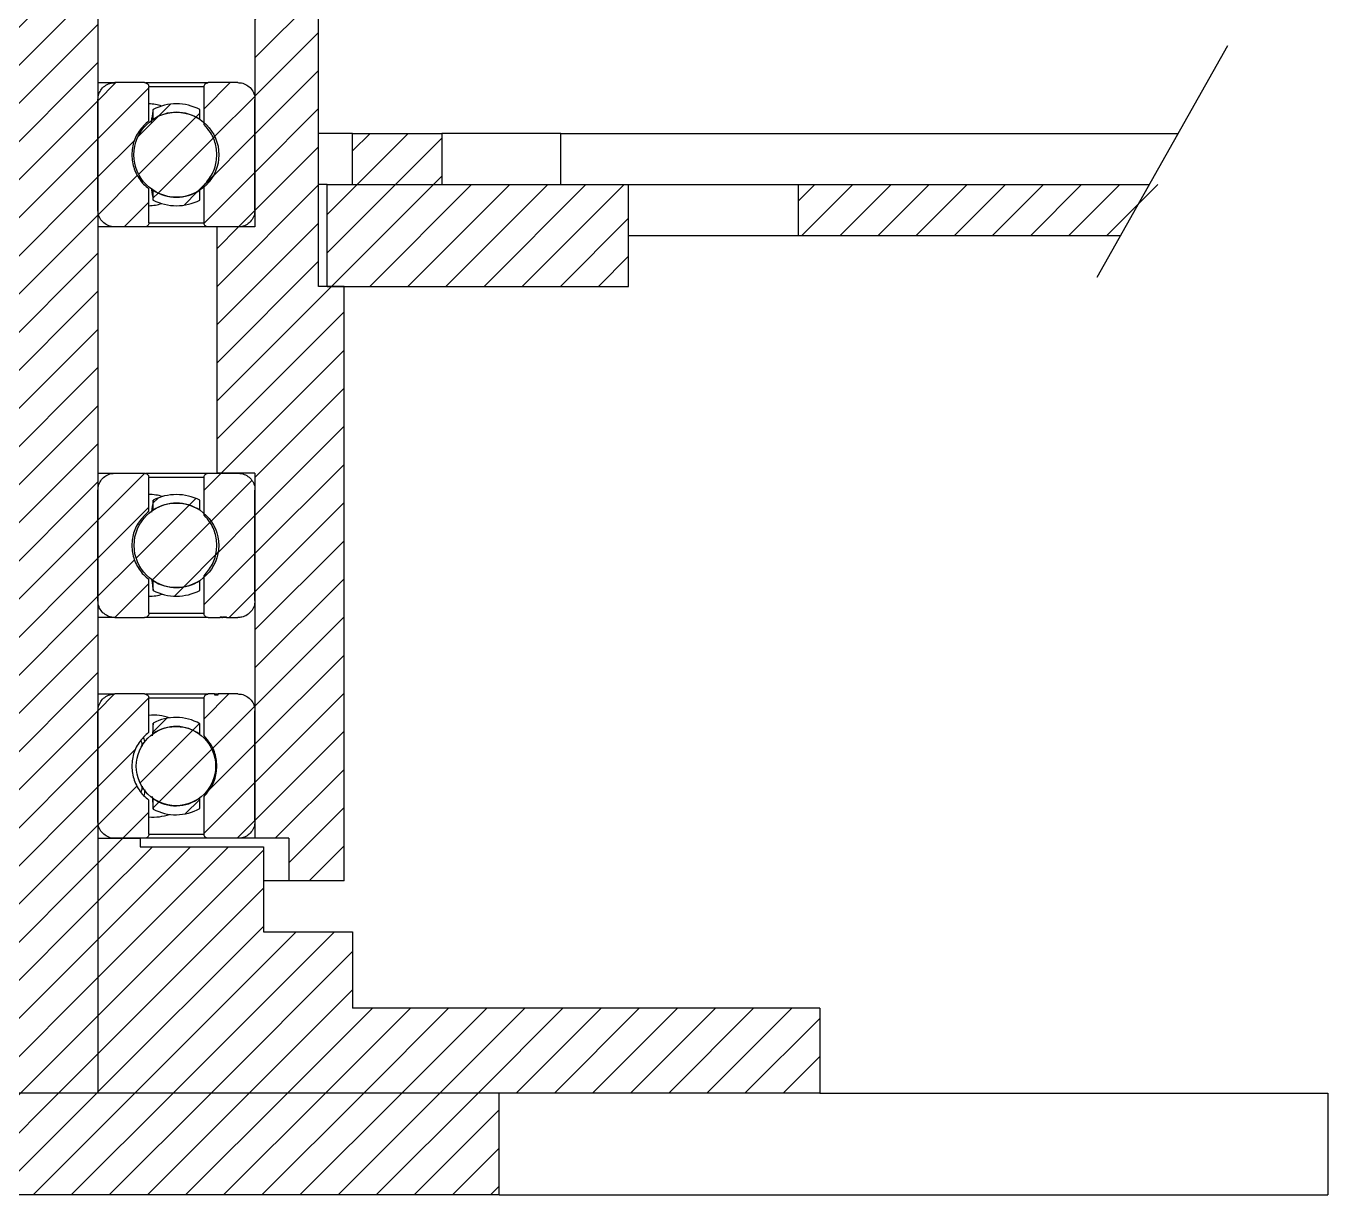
# Model space of a CAD drawing. Header units: millimetres. Extents: x -816 to 2660, y 734 to 4049.
# Drawn here: x 1000.9 to 1154.2, y 3142.1 to 3279.8 of the extents above; entities that cross this region are included whole.
import ezdxf

# ---------------------------------------------------------------- set-up
doc = ezdxf.new("R2010")
doc.units = ezdxf.units.MM
pattern_1 = [(45, (17.594, -378.8605), (-2.245064, 2.245064), [])]

msp = doc.modelspace()

# ---------------------------------------------------------------- hatches: boundary and pattern name
at = {"linetype": 'Continuous', "lineweight": 18}
h = msp.add_hatch(dxfattribs=at)
h.set_pattern_fill('ANSI31', color=2, style=0)
h.set_pattern_definition(pattern_1)
h.paths.add_polyline_path([(974.31, 3154.14), (1009.31, 3154.14), (1009.31, 3330.14), (999.81, 3330.14), (999.81, 3290.14), (983.81, 3290.14), (983.81, 3330.14), (974.31, 3330.14)], flags=0)
h = msp.add_hatch(dxfattribs=at)
h.set_pattern_fill('ANSI31', style=0)
h.set_pattern_definition(pattern_1)
h.paths.add_polyline_path([(1023.31, 3227.14), (1027.81, 3227.14), (1027.81, 3184.14), (1031.81, 3184.14), (1031.81, 3179.14), (1038.31, 3179.14), (1038.31, 3249.14), (1035.31, 3249.14), (1035.31, 3299.14), (1027.81, 3299.14), (1027.81, 3256.14), (1023.31, 3256.14)], flags=0)
h = msp.add_hatch(dxfattribs=at)
h.set_pattern_fill('ANSI31', style=0)
h.set_pattern_definition(pattern_1)
edge = h.paths.add_edge_path(flags=0)
edge.add_line((1009.31, 3271.14), (1009.31, 3258.14))
edge.add_spline(control_points=[(1009.31, 3258.14), (1009.31, 3258.07), (1009.32, 3257.99), (1009.33, 3257.92), (1009.35, 3257.7), (1009.41, 3257.48), (1009.51, 3257.28), (1009.6, 3257.08), (1009.74, 3256.89), (1009.89, 3256.73), (1010.05, 3256.57), (1010.24, 3256.44), (1010.44, 3256.34), (1010.64, 3256.24), (1010.86, 3256.17), (1011.08, 3256.15), (1011.16, 3256.14), (1011.24, 3256.14), (1011.31, 3256.14)], knot_values=[0, 0, 0, 0, 0.000211, 0.000211, 0.000211, 0.000891, 0.000891, 0.000891, 0.001571, 0.001571, 0.001571, 0.002252, 0.002252, 0.002252, 0.002932, 0.002932, 0.002932, 0.003165, 0.003165, 0.003165, 0.003165], weights=[1, 1, 1, 1, 1, 1, 1, 1, 1, 1, 1, 1, 1, 1, 1, 1, 1, 1, 1], degree=3, periodic=0)
edge.add_line((1011.31, 3256.14), (1014.81, 3256.14))
edge.add_spline(control_points=[(1014.81, 3256.14), (1014.86, 3256.14), (1014.91, 3256.14), (1014.95, 3256.15), (1015, 3256.17), (1015.05, 3256.19), (1015.1, 3256.23), (1015.15, 3256.26), (1015.19, 3256.3), (1015.22, 3256.34), (1015.25, 3256.39), (1015.28, 3256.44), (1015.29, 3256.49), (1015.31, 3256.54), (1015.31, 3256.59), (1015.31, 3256.64)], knot_values=[0.000813, 0.000813, 0.000813, 0.000813, 0.00095, 0.00095, 0.00095, 0.001119, 0.001119, 0.001119, 0.001289, 0.001289, 0.001289, 0.001458, 0.001458, 0.001458, 0.001602, 0.001602, 0.001602, 0.001602], weights=[1, 1, 1, 1, 1, 1, 1, 1, 1, 1, 1, 1, 1, 1, 1, 1], degree=3, periodic=0)
edge.add_line((1015.31, 3256.64), (1015.31, 3260.64))
edge.add_spline(control_points=[(1015.31, 3260.64), (1015.09, 3260.8), (1014.88, 3260.99), (1014.69, 3261.19), (1014.3, 3261.6), (1013.98, 3262.08), (1013.75, 3262.59), (1013.52, 3263.1), (1013.38, 3263.65), (1013.33, 3264.21), (1013.29, 3264.77), (1013.33, 3265.34), (1013.47, 3265.89), (1013.61, 3266.43), (1013.85, 3266.95), (1014.16, 3267.42), (1014.47, 3267.88), (1014.87, 3268.3), (1015.31, 3268.64)], knot_values=[0, 0, 0, 0, 0.000838, 0.000838, 0.000838, 0.002535, 0.002535, 0.002535, 0.004232, 0.004232, 0.004232, 0.00593, 0.00593, 0.00593, 0.007627, 0.007627, 0.007627, 0.009323, 0.009323, 0.009323, 0.009323], weights=[1, 1, 1, 1, 1, 1, 1, 1, 1, 1, 1, 1, 1, 1, 1, 1, 1, 1, 1], degree=3, periodic=0)
edge.add_line((1015.31, 3268.64), (1015.31, 3272.64))
edge.add_spline(control_points=[(1015.31, 3272.64), (1015.31, 3272.66), (1015.31, 3272.69), (1015.31, 3272.71), (1015.3, 3272.77), (1015.28, 3272.82), (1015.25, 3272.87), (1015.23, 3272.92), (1015.19, 3272.97), (1015.15, 3273), (1015.11, 3273.04), (1015.06, 3273.07), (1015.01, 3273.1), (1014.96, 3273.12), (1014.9, 3273.13), (1014.85, 3273.13), (1014.84, 3273.13), (1014.83, 3273.14), (1014.81, 3273.14)], knot_values=[0.000025, 0.000025, 0.000025, 0.000025, 0.000103, 0.000103, 0.000103, 0.000272, 0.000272, 0.000272, 0.000442, 0.000442, 0.000442, 0.000611, 0.000611, 0.000611, 0.00078, 0.00078, 0.00078, 0.000813, 0.000813, 0.000813, 0.000813], weights=[1, 1, 1, 1, 1, 1, 1, 1, 1, 1, 1, 1, 1, 1, 1, 1, 1, 1, 1], degree=3, periodic=0)
edge.add_line((1014.81, 3273.14), (1011.31, 3273.14))
edge.add_spline(control_points=[(1011.31, 3273.14), (1011.17, 3273.14), (1011.02, 3273.12), (1010.88, 3273.09), (1010.66, 3273.04), (1010.44, 3272.95), (1010.25, 3272.83), (1010.06, 3272.71), (1009.89, 3272.56), (1009.75, 3272.38), (1009.61, 3272.21), (1009.5, 3272.01), (1009.43, 3271.8), (1009.35, 3271.59), (1009.31, 3271.36), (1009.31, 3271.14)], knot_values=[0.003165, 0.003165, 0.003165, 0.003165, 0.003612, 0.003612, 0.003612, 0.004292, 0.004292, 0.004292, 0.004973, 0.004973, 0.004973, 0.005653, 0.005653, 0.005653, 0.006333, 0.006333, 0.006333, 0.006333], weights=[1, 1, 1, 1, 1, 1, 1, 1, 1, 1, 1, 1, 1, 1, 1, 1], degree=3, periodic=0)
h = msp.add_hatch(dxfattribs=at)
h.set_pattern_fill('ANSI31', style=0)
h.set_pattern_definition(pattern_1)
edge = h.paths.add_edge_path(flags=0)
edge.add_spline(control_points=[(1025.81, 3256.14), (1025.96, 3256.14), (1026.11, 3256.15), (1026.25, 3256.18), (1026.47, 3256.23), (1026.69, 3256.32), (1026.87, 3256.44), (1027.06, 3256.56), (1027.24, 3256.71), (1027.38, 3256.89), (1027.52, 3257.06), (1027.63, 3257.26), (1027.7, 3257.47), (1027.78, 3257.68), (1027.81, 3257.91), (1027.81, 3258.14)], knot_values=[0.003165, 0.003165, 0.003165, 0.003165, 0.003612, 0.003612, 0.003612, 0.004292, 0.004292, 0.004292, 0.004973, 0.004973, 0.004973, 0.005653, 0.005653, 0.005653, 0.006333, 0.006333, 0.006333, 0.006333], weights=[1, 1, 1, 1, 1, 1, 1, 1, 1, 1, 1, 1, 1, 1, 1, 1], degree=3, periodic=0)
edge.add_line((1027.81, 3258.14), (1027.81, 3271.14))
edge.add_spline(control_points=[(1027.81, 3271.14), (1027.81, 3271.21), (1027.81, 3271.28), (1027.8, 3271.35), (1027.78, 3271.57), (1027.72, 3271.79), (1027.62, 3271.99), (1027.53, 3272.19), (1027.39, 3272.38), (1027.24, 3272.54), (1027.08, 3272.7), (1026.89, 3272.84), (1026.69, 3272.93), (1026.49, 3273.03), (1026.27, 3273.1), (1026.05, 3273.12), (1025.97, 3273.13), (1025.89, 3273.14), (1025.81, 3273.14)], knot_values=[0, 0, 0, 0, 0.000211, 0.000211, 0.000211, 0.000891, 0.000891, 0.000891, 0.001571, 0.001571, 0.001571, 0.002252, 0.002252, 0.002252, 0.002932, 0.002932, 0.002932, 0.003165, 0.003165, 0.003165, 0.003165], weights=[1, 1, 1, 1, 1, 1, 1, 1, 1, 1, 1, 1, 1, 1, 1, 1, 1, 1, 1], degree=3, periodic=0)
edge.add_line((1025.81, 3273.14), (1022.31, 3273.14))
edge.add_spline(control_points=[(1022.31, 3273.14), (1022.27, 3273.14), (1022.22, 3273.13), (1022.18, 3273.12), (1022.13, 3273.1), (1022.07, 3273.08), (1022.03, 3273.05), (1021.98, 3273.01), (1021.94, 3272.97), (1021.91, 3272.93), (1021.88, 3272.88), (1021.85, 3272.83), (1021.83, 3272.78), (1021.82, 3272.73), (1021.81, 3272.68), (1021.81, 3272.64)], knot_values=[0.000813, 0.000813, 0.000813, 0.000813, 0.00095, 0.00095, 0.00095, 0.001119, 0.001119, 0.001119, 0.001289, 0.001289, 0.001289, 0.001458, 0.001458, 0.001458, 0.001602, 0.001602, 0.001602, 0.001602], weights=[1, 1, 1, 1, 1, 1, 1, 1, 1, 1, 1, 1, 1, 1, 1, 1], degree=3, periodic=0)
edge.add_line((1021.81, 3272.64), (1021.81, 3268.21))
edge.add_spline(control_points=[(1021.81, 3268.21), (1022.1, 3267.93), (1022.36, 3267.61), (1022.57, 3267.27), (1022.86, 3266.79), (1023.08, 3266.26), (1023.2, 3265.71), (1023.32, 3265.16), (1023.35, 3264.59), (1023.28, 3264.03), (1023.21, 3263.48), (1023.05, 3262.93), (1022.8, 3262.42), (1022.55, 3261.92), (1022.21, 3261.46), (1021.81, 3261.06)], knot_values=[0, 0, 0, 0, 0.001204, 0.001204, 0.001204, 0.002895, 0.002895, 0.002895, 0.004586, 0.004586, 0.004586, 0.006276, 0.006276, 0.006276, 0.007967, 0.007967, 0.007967, 0.007967], weights=[1, 1, 1, 1, 1, 1, 1, 1, 1, 1, 1, 1, 1, 1, 1, 1], degree=3, periodic=0)
edge.add_line((1021.81, 3261.06), (1021.81, 3256.64))
edge.add_spline(control_points=[(1021.81, 3256.64), (1021.81, 3256.61), (1021.82, 3256.58), (1021.82, 3256.56), (1021.83, 3256.5), (1021.85, 3256.45), (1021.87, 3256.4), (1021.9, 3256.35), (1021.94, 3256.3), (1021.98, 3256.27), (1022.02, 3256.23), (1022.07, 3256.2), (1022.12, 3256.18), (1022.17, 3256.15), (1022.23, 3256.14), (1022.28, 3256.14), (1022.29, 3256.14), (1022.3, 3256.14), (1022.31, 3256.14)], knot_values=[0.000025, 0.000025, 0.000025, 0.000025, 0.000103, 0.000103, 0.000103, 0.000272, 0.000272, 0.000272, 0.000442, 0.000442, 0.000442, 0.000611, 0.000611, 0.000611, 0.00078, 0.00078, 0.00078, 0.000813, 0.000813, 0.000813, 0.000813], weights=[1, 1, 1, 1, 1, 1, 1, 1, 1, 1, 1, 1, 1, 1, 1, 1, 1, 1, 1], degree=3, periodic=0)
edge.add_line((1022.31, 3256.14), (1025.81, 3256.14))
h = msp.add_hatch(dxfattribs=at)
h.set_pattern_fill('ANSI31', style=0)
h.set_pattern_definition(pattern_1)
edge = h.paths.add_edge_path(flags=0)
edge.add_line((1015.81, 3269.96), (1015.81, 3268.81))
edge.add_arc((1018.56, 3264.64), 5, 56.586, 123.3903, ccw=False)
edge.add_line((1021.31, 3268.81), (1021.31, 3269.96))
edge.add_arc((1018.56, 3264.64), 6, 62.692, 117.2895)
h = msp.add_hatch(dxfattribs=at)
h.set_pattern_fill('ANSI31', style=0)
h.set_pattern_definition(pattern_1)
edge = h.paths.add_edge_path(flags=0)
edge.add_arc((1018.56, 3264.64), 5, 0, 360)
h = msp.add_hatch(dxfattribs=at)
h.set_pattern_fill('ANSI31', style=0)
h.set_pattern_definition(pattern_1)
h.paths.add_polyline_path([(1049.81, 3267.14), (1039.31, 3267.14), (1039.31, 3261.14), (1049.81, 3261.14)], flags=0)
h = msp.add_hatch(dxfattribs=at)
h.set_pattern_fill('ANSI31', style=0)
h.set_pattern_definition(pattern_1)
h.paths.add_polyline_path([(1036.31, 3249.14), (1071.81, 3249.14), (1071.81, 3261.14), (1036.31, 3261.14)], flags=0)
h = msp.add_hatch(dxfattribs=at)
h.set_pattern_fill('ANSI31', style=0)
h.set_pattern_definition(pattern_1)
edge = h.paths.add_edge_path(flags=0)
edge.add_line((1021.31, 3259.31), (1021.31, 3260.47))
edge.add_arc((1018.56, 3264.64), 5, 236.6097, 303.414, ccw=False)
edge.add_line((1015.81, 3260.46), (1015.81, 3259.31))
edge.add_arc((1018.56, 3264.64), 6, 242.7105, 297.308)
h = msp.add_hatch(dxfattribs=at)
h.set_pattern_fill('ANSI31', style=0)
h.set_pattern_definition(pattern_1)
edge = h.paths.add_edge_path(flags=0)
edge.add_line((1009.31, 3225.14), (1009.31, 3212.14))
edge.add_spline(control_points=[(1009.31, 3212.14), (1009.31, 3211.89), (1009.36, 3211.64), (1009.45, 3211.41), (1009.53, 3211.2), (1009.65, 3211), (1009.8, 3210.83), (1009.94, 3210.66), (1010.12, 3210.52), (1010.31, 3210.4), (1010.51, 3210.29), (1010.72, 3210.21), (1010.94, 3210.17), (1011.06, 3210.15), (1011.19, 3210.14), (1011.31, 3210.14)], knot_values=[0, 0, 0, 0, 0.000738, 0.000738, 0.000738, 0.001407, 0.001407, 0.001407, 0.002077, 0.002077, 0.002077, 0.002746, 0.002746, 0.002746, 0.003119, 0.003119, 0.003119, 0.003119], weights=[1, 1, 1, 1, 1, 1, 1, 1, 1, 1, 1, 1, 1, 1, 1, 1], degree=3, periodic=0)
edge.add_line((1011.31, 3210.14), (1014.81, 3210.14))
edge.add_spline(control_points=[(1014.81, 3210.14), (1014.86, 3210.14), (1014.91, 3210.14), (1014.95, 3210.15), (1015, 3210.17), (1015.05, 3210.19), (1015.1, 3210.23), (1015.15, 3210.26), (1015.19, 3210.3), (1015.22, 3210.34), (1015.25, 3210.39), (1015.28, 3210.44), (1015.29, 3210.49), (1015.31, 3210.54), (1015.31, 3210.59), (1015.31, 3210.64)], knot_values=[0.000813, 0.000813, 0.000813, 0.000813, 0.00095, 0.00095, 0.00095, 0.001119, 0.001119, 0.001119, 0.001289, 0.001289, 0.001289, 0.001458, 0.001458, 0.001458, 0.001602, 0.001602, 0.001602, 0.001602], weights=[1, 1, 1, 1, 1, 1, 1, 1, 1, 1, 1, 1, 1, 1, 1, 1], degree=3, periodic=0)
edge.add_line((1015.31, 3210.64), (1015.31, 3214.64))
edge.add_spline(control_points=[(1015.31, 3214.64), (1015.09, 3214.8), (1014.88, 3214.99), (1014.69, 3215.19), (1014.3, 3215.6), (1013.98, 3216.08), (1013.75, 3216.59), (1013.52, 3217.1), (1013.38, 3217.65), (1013.33, 3218.21), (1013.29, 3218.77), (1013.33, 3219.34), (1013.47, 3219.89), (1013.61, 3220.43), (1013.85, 3220.95), (1014.16, 3221.42), (1014.47, 3221.88), (1014.87, 3222.3), (1015.31, 3222.64)], knot_values=[0, 0, 0, 0, 0.000838, 0.000838, 0.000838, 0.002535, 0.002535, 0.002535, 0.004232, 0.004232, 0.004232, 0.00593, 0.00593, 0.00593, 0.007627, 0.007627, 0.007627, 0.009323, 0.009323, 0.009323, 0.009323], weights=[1, 1, 1, 1, 1, 1, 1, 1, 1, 1, 1, 1, 1, 1, 1, 1, 1, 1, 1], degree=3, periodic=0)
edge.add_line((1015.31, 3222.64), (1015.31, 3226.64))
edge.add_spline(control_points=[(1015.31, 3226.64), (1015.31, 3226.66), (1015.31, 3226.69), (1015.31, 3226.71), (1015.3, 3226.77), (1015.28, 3226.82), (1015.25, 3226.87), (1015.23, 3226.92), (1015.19, 3226.97), (1015.15, 3227), (1015.11, 3227.04), (1015.06, 3227.07), (1015.01, 3227.1), (1014.96, 3227.12), (1014.9, 3227.13), (1014.85, 3227.13), (1014.84, 3227.13), (1014.83, 3227.14), (1014.81, 3227.14)], knot_values=[0.000025, 0.000025, 0.000025, 0.000025, 0.000103, 0.000103, 0.000103, 0.000272, 0.000272, 0.000272, 0.000442, 0.000442, 0.000442, 0.000611, 0.000611, 0.000611, 0.00078, 0.00078, 0.00078, 0.000813, 0.000813, 0.000813, 0.000813], weights=[1, 1, 1, 1, 1, 1, 1, 1, 1, 1, 1, 1, 1, 1, 1, 1, 1, 1, 1], degree=3, periodic=0)
edge.add_line((1014.81, 3227.14), (1011.31, 3227.14))
edge.add_spline(control_points=[(1011.31, 3227.14), (1011.17, 3227.14), (1011.02, 3227.12), (1010.88, 3227.09), (1010.66, 3227.04), (1010.44, 3226.95), (1010.25, 3226.83), (1010.06, 3226.71), (1009.89, 3226.56), (1009.75, 3226.38), (1009.61, 3226.21), (1009.5, 3226.01), (1009.43, 3225.8), (1009.35, 3225.59), (1009.31, 3225.36), (1009.31, 3225.14)], knot_values=[0.002307, 0.002307, 0.002307, 0.002307, 0.002746, 0.002746, 0.002746, 0.003416, 0.003416, 0.003416, 0.004085, 0.004085, 0.004085, 0.004755, 0.004755, 0.004755, 0.005424, 0.005424, 0.005424, 0.005424], weights=[1, 1, 1, 1, 1, 1, 1, 1, 1, 1, 1, 1, 1, 1, 1, 1], degree=3, periodic=0)
h = msp.add_hatch(dxfattribs=at)
h.set_pattern_fill('ANSI31', style=0)
h.set_pattern_definition(pattern_1)
edge = h.paths.add_edge_path(flags=0)
edge.add_spline(control_points=[(1022.31, 3227.14), (1022.27, 3227.14), (1022.22, 3227.13), (1022.18, 3227.12), (1022.13, 3227.1), (1022.07, 3227.08), (1022.03, 3227.05), (1021.98, 3227.01), (1021.94, 3226.97), (1021.91, 3226.93), (1021.88, 3226.88), (1021.85, 3226.83), (1021.83, 3226.78), (1021.82, 3226.73), (1021.81, 3226.68), (1021.81, 3226.64)], knot_values=[0.000813, 0.000813, 0.000813, 0.000813, 0.00095, 0.00095, 0.00095, 0.001119, 0.001119, 0.001119, 0.001289, 0.001289, 0.001289, 0.001458, 0.001458, 0.001458, 0.001602, 0.001602, 0.001602, 0.001602], weights=[1, 1, 1, 1, 1, 1, 1, 1, 1, 1, 1, 1, 1, 1, 1, 1], degree=3, periodic=0)
edge.add_line((1021.81, 3226.64), (1021.81, 3222.21))
edge.add_spline(control_points=[(1021.81, 3222.21), (1022.1, 3221.93), (1022.36, 3221.61), (1022.57, 3221.27), (1022.86, 3220.79), (1023.08, 3220.26), (1023.2, 3219.71), (1023.32, 3219.16), (1023.35, 3218.59), (1023.28, 3218.03), (1023.21, 3217.48), (1023.05, 3216.93), (1022.8, 3216.42), (1022.55, 3215.92), (1022.21, 3215.46), (1021.81, 3215.06)], knot_values=[0, 0, 0, 0, 0.001204, 0.001204, 0.001204, 0.002895, 0.002895, 0.002895, 0.004586, 0.004586, 0.004586, 0.006276, 0.006276, 0.006276, 0.007967, 0.007967, 0.007967, 0.007967], weights=[1, 1, 1, 1, 1, 1, 1, 1, 1, 1, 1, 1, 1, 1, 1, 1], degree=3, periodic=0)
edge.add_line((1021.81, 3215.06), (1021.81, 3210.64))
edge.add_spline(control_points=[(1021.81, 3210.64), (1021.81, 3210.61), (1021.82, 3210.58), (1021.82, 3210.56), (1021.83, 3210.5), (1021.85, 3210.45), (1021.87, 3210.4), (1021.9, 3210.35), (1021.94, 3210.3), (1021.98, 3210.27), (1022.02, 3210.23), (1022.07, 3210.2), (1022.12, 3210.18), (1022.17, 3210.15), (1022.23, 3210.14), (1022.28, 3210.14), (1022.29, 3210.14), (1022.3, 3210.14), (1022.31, 3210.14)], knot_values=[0.000025, 0.000025, 0.000025, 0.000025, 0.000103, 0.000103, 0.000103, 0.000272, 0.000272, 0.000272, 0.000442, 0.000442, 0.000442, 0.000611, 0.000611, 0.000611, 0.00078, 0.00078, 0.00078, 0.000813, 0.000813, 0.000813, 0.000813], weights=[1, 1, 1, 1, 1, 1, 1, 1, 1, 1, 1, 1, 1, 1, 1, 1, 1, 1, 1], degree=3, periodic=0)
edge.add_line((1022.31, 3210.14), (1023.7, 3210.14))
edge.add_line((1023.7, 3210.14), (1023.7, 3210.24))
edge.add_line((1023.7, 3210.24), (1023.89, 3210.24))
edge.add_line((1023.89, 3210.24), (1023.89, 3210.14))
edge.add_line((1023.89, 3210.14), (1023.99, 3210.14))
edge.add_line((1023.99, 3210.14), (1023.99, 3210.24))
edge.add_line((1023.99, 3210.24), (1024.46, 3210.24))
edge.add_line((1024.46, 3210.24), (1024.46, 3210.14))
edge.add_line((1024.46, 3210.14), (1025.81, 3210.14))
edge.add_spline(control_points=[(1025.81, 3210.14), (1025.96, 3210.14), (1026.11, 3210.15), (1026.25, 3210.18), (1026.47, 3210.23), (1026.69, 3210.32), (1026.87, 3210.44), (1027.06, 3210.56), (1027.24, 3210.71), (1027.38, 3210.89), (1027.52, 3211.06), (1027.63, 3211.26), (1027.7, 3211.47), (1027.78, 3211.68), (1027.81, 3211.91), (1027.81, 3212.14)], knot_values=[0.003165, 0.003165, 0.003165, 0.003165, 0.003612, 0.003612, 0.003612, 0.004292, 0.004292, 0.004292, 0.004973, 0.004973, 0.004973, 0.005653, 0.005653, 0.005653, 0.006333, 0.006333, 0.006333, 0.006333], weights=[1, 1, 1, 1, 1, 1, 1, 1, 1, 1, 1, 1, 1, 1, 1, 1], degree=3, periodic=0)
edge.add_line((1027.81, 3212.14), (1027.81, 3225.14))
edge.add_spline(control_points=[(1027.81, 3225.14), (1027.81, 3225.21), (1027.81, 3225.28), (1027.8, 3225.35), (1027.78, 3225.57), (1027.72, 3225.79), (1027.62, 3225.99), (1027.53, 3226.19), (1027.39, 3226.38), (1027.24, 3226.54), (1027.08, 3226.7), (1026.89, 3226.84), (1026.69, 3226.93), (1026.49, 3227.03), (1026.27, 3227.1), (1026.05, 3227.12), (1025.97, 3227.13), (1025.89, 3227.14), (1025.81, 3227.14)], knot_values=[0, 0, 0, 0, 0.000211, 0.000211, 0.000211, 0.000891, 0.000891, 0.000891, 0.001571, 0.001571, 0.001571, 0.002252, 0.002252, 0.002252, 0.002932, 0.002932, 0.002932, 0.003165, 0.003165, 0.003165, 0.003165], weights=[1, 1, 1, 1, 1, 1, 1, 1, 1, 1, 1, 1, 1, 1, 1, 1, 1, 1, 1], degree=3, periodic=0)
edge.add_line((1025.81, 3227.14), (1022.31, 3227.14))
h = msp.add_hatch(dxfattribs=at)
h.set_pattern_fill('ANSI31', style=0)
h.set_pattern_definition(pattern_1)
edge = h.paths.add_edge_path(flags=0)
edge.add_line((1015.81, 3223.95), (1015.81, 3222.79))
edge.add_arc((1018.56, 3218.64), 4.98, 56.4329, 123.466, ccw=False)
edge.add_line((1021.31, 3222.79), (1021.31, 3223.95))
edge.add_arc((1018.56, 3218.64), 5.98, 62.5998, 117.3213)
h = msp.add_hatch(dxfattribs=at)
h.set_pattern_fill('ANSI31', style=0)
h.set_pattern_definition(pattern_1)
edge = h.paths.add_edge_path(flags=0)
edge.add_arc((1018.56, 3218.64), 4.98, 0, 360)
h = msp.add_hatch(dxfattribs=at)
h.set_pattern_fill('ANSI31', style=0)
h.set_pattern_definition(pattern_1)
edge = h.paths.add_edge_path(flags=0)
edge.add_line((1021.31, 3213.32), (1021.31, 3214.49))
edge.add_arc((1018.56, 3218.64), 4.98, 236.534, 303.5671, ccw=False)
edge.add_line((1015.81, 3214.48), (1015.81, 3213.32))
edge.add_arc((1018.56, 3218.64), 5.98, 242.6787, 297.4002)
h = msp.add_hatch(dxfattribs=at)
h.set_pattern_fill('ANSI31', style=0)
h.set_pattern_definition(pattern_1)
edge = h.paths.add_edge_path(flags=0)
edge.add_line((1009.31, 3199.14), (1009.31, 3186.14))
edge.add_spline(control_points=[(1009.31, 3186.14), (1009.31, 3186.07), (1009.32, 3185.99), (1009.33, 3185.92), (1009.35, 3185.7), (1009.41, 3185.48), (1009.51, 3185.28), (1009.6, 3185.08), (1009.74, 3184.89), (1009.89, 3184.73), (1010.05, 3184.57), (1010.24, 3184.44), (1010.44, 3184.34), (1010.64, 3184.24), (1010.86, 3184.17), (1011.08, 3184.15), (1011.16, 3184.14), (1011.24, 3184.14), (1011.31, 3184.14)], knot_values=[0, 0, 0, 0, 0.000211, 0.000211, 0.000211, 0.000891, 0.000891, 0.000891, 0.001571, 0.001571, 0.001571, 0.002252, 0.002252, 0.002252, 0.002932, 0.002932, 0.002932, 0.003165, 0.003165, 0.003165, 0.003165], weights=[1, 1, 1, 1, 1, 1, 1, 1, 1, 1, 1, 1, 1, 1, 1, 1, 1, 1, 1], degree=3, periodic=0)
edge.add_line((1011.31, 3184.14), (1014.81, 3184.14))
edge.add_spline(control_points=[(1014.81, 3184.14), (1014.86, 3184.14), (1014.91, 3184.14), (1014.95, 3184.15), (1015, 3184.17), (1015.05, 3184.19), (1015.1, 3184.23), (1015.15, 3184.26), (1015.19, 3184.3), (1015.22, 3184.34), (1015.25, 3184.39), (1015.28, 3184.44), (1015.29, 3184.49), (1015.31, 3184.54), (1015.31, 3184.59), (1015.31, 3184.64)], knot_values=[0.000813, 0.000813, 0.000813, 0.000813, 0.00095, 0.00095, 0.00095, 0.001119, 0.001119, 0.001119, 0.001289, 0.001289, 0.001289, 0.001458, 0.001458, 0.001458, 0.001602, 0.001602, 0.001602, 0.001602], weights=[1, 1, 1, 1, 1, 1, 1, 1, 1, 1, 1, 1, 1, 1, 1, 1], degree=3, periodic=0)
edge.add_line((1015.31, 3184.64), (1015.31, 3188.64))
edge.add_spline(control_points=[(1015.31, 3188.64), (1015.09, 3188.8), (1014.88, 3188.99), (1014.69, 3189.19), (1014.3, 3189.6), (1013.98, 3190.08), (1013.75, 3190.59), (1013.52, 3191.1), (1013.38, 3191.65), (1013.33, 3192.21), (1013.29, 3192.77), (1013.33, 3193.34), (1013.47, 3193.89), (1013.61, 3194.43), (1013.85, 3194.95), (1014.16, 3195.42), (1014.47, 3195.88), (1014.87, 3196.3), (1015.31, 3196.64)], knot_values=[0, 0, 0, 0, 0.000838, 0.000838, 0.000838, 0.002535, 0.002535, 0.002535, 0.004232, 0.004232, 0.004232, 0.00593, 0.00593, 0.00593, 0.007627, 0.007627, 0.007627, 0.009323, 0.009323, 0.009323, 0.009323], weights=[1, 1, 1, 1, 1, 1, 1, 1, 1, 1, 1, 1, 1, 1, 1, 1, 1, 1, 1], degree=3, periodic=0)
edge.add_line((1015.31, 3196.64), (1015.31, 3200.64))
edge.add_spline(control_points=[(1015.31, 3200.64), (1015.31, 3200.66), (1015.31, 3200.69), (1015.31, 3200.71), (1015.3, 3200.77), (1015.28, 3200.82), (1015.25, 3200.87), (1015.23, 3200.92), (1015.19, 3200.97), (1015.15, 3201), (1015.11, 3201.04), (1015.06, 3201.07), (1015.01, 3201.1), (1014.96, 3201.12), (1014.9, 3201.13), (1014.85, 3201.13), (1014.84, 3201.13), (1014.83, 3201.14), (1014.81, 3201.14)], knot_values=[0.000025, 0.000025, 0.000025, 0.000025, 0.000103, 0.000103, 0.000103, 0.000272, 0.000272, 0.000272, 0.000442, 0.000442, 0.000442, 0.000611, 0.000611, 0.000611, 0.00078, 0.00078, 0.00078, 0.000813, 0.000813, 0.000813, 0.000813], weights=[1, 1, 1, 1, 1, 1, 1, 1, 1, 1, 1, 1, 1, 1, 1, 1, 1, 1, 1], degree=3, periodic=0)
edge.add_line((1014.81, 3201.14), (1011.31, 3201.14))
edge.add_spline(control_points=[(1011.31, 3201.14), (1011.17, 3201.14), (1011.02, 3201.12), (1010.88, 3201.09), (1010.66, 3201.04), (1010.44, 3200.95), (1010.25, 3200.83), (1010.06, 3200.71), (1009.89, 3200.56), (1009.75, 3200.38), (1009.61, 3200.21), (1009.5, 3200.01), (1009.43, 3199.8), (1009.35, 3199.59), (1009.31, 3199.36), (1009.31, 3199.14)], knot_values=[0.003165, 0.003165, 0.003165, 0.003165, 0.003612, 0.003612, 0.003612, 0.004292, 0.004292, 0.004292, 0.004973, 0.004973, 0.004973, 0.005653, 0.005653, 0.005653, 0.006333, 0.006333, 0.006333, 0.006333], weights=[1, 1, 1, 1, 1, 1, 1, 1, 1, 1, 1, 1, 1, 1, 1, 1], degree=3, periodic=0)
h = msp.add_hatch(dxfattribs=at)
h.set_pattern_fill('ANSI31', style=0)
h.set_pattern_definition(pattern_1)
edge = h.paths.add_edge_path(flags=0)
edge.add_spline(control_points=[(1021.81, 3184.64), (1021.81, 3184.61), (1021.82, 3184.58), (1021.82, 3184.56), (1021.83, 3184.5), (1021.85, 3184.45), (1021.87, 3184.4), (1021.9, 3184.35), (1021.94, 3184.3), (1021.98, 3184.27), (1022.02, 3184.23), (1022.07, 3184.2), (1022.12, 3184.18), (1022.17, 3184.15), (1022.23, 3184.14), (1022.28, 3184.14), (1022.29, 3184.14), (1022.3, 3184.14), (1022.31, 3184.14)], knot_values=[0.000025, 0.000025, 0.000025, 0.000025, 0.000103, 0.000103, 0.000103, 0.000272, 0.000272, 0.000272, 0.000442, 0.000442, 0.000442, 0.000611, 0.000611, 0.000611, 0.00078, 0.00078, 0.00078, 0.000813, 0.000813, 0.000813, 0.000813], weights=[1, 1, 1, 1, 1, 1, 1, 1, 1, 1, 1, 1, 1, 1, 1, 1, 1, 1, 1], degree=3, periodic=0)
edge.add_line((1022.31, 3184.14), (1025.81, 3184.14))
edge.add_spline(control_points=[(1025.81, 3184.14), (1025.96, 3184.14), (1026.11, 3184.15), (1026.25, 3184.18), (1026.47, 3184.23), (1026.69, 3184.32), (1026.87, 3184.44), (1027.06, 3184.56), (1027.24, 3184.71), (1027.38, 3184.89), (1027.52, 3185.06), (1027.63, 3185.26), (1027.7, 3185.47), (1027.78, 3185.68), (1027.81, 3185.91), (1027.81, 3186.14)], knot_values=[0.003165, 0.003165, 0.003165, 0.003165, 0.003612, 0.003612, 0.003612, 0.004292, 0.004292, 0.004292, 0.004973, 0.004973, 0.004973, 0.005653, 0.005653, 0.005653, 0.006333, 0.006333, 0.006333, 0.006333], weights=[1, 1, 1, 1, 1, 1, 1, 1, 1, 1, 1, 1, 1, 1, 1, 1], degree=3, periodic=0)
edge.add_line((1027.81, 3186.14), (1027.81, 3199.14))
edge.add_spline(control_points=[(1027.81, 3199.14), (1027.81, 3199.21), (1027.81, 3199.28), (1027.8, 3199.35), (1027.78, 3199.57), (1027.72, 3199.79), (1027.62, 3199.99), (1027.53, 3200.19), (1027.39, 3200.38), (1027.24, 3200.54), (1027.08, 3200.7), (1026.89, 3200.84), (1026.69, 3200.93), (1026.49, 3201.03), (1026.27, 3201.1), (1026.05, 3201.12), (1025.97, 3201.13), (1025.89, 3201.14), (1025.81, 3201.14)], knot_values=[0, 0, 0, 0, 0.000211, 0.000211, 0.000211, 0.000891, 0.000891, 0.000891, 0.001571, 0.001571, 0.001571, 0.002252, 0.002252, 0.002252, 0.002932, 0.002932, 0.002932, 0.003165, 0.003165, 0.003165, 0.003165], weights=[1, 1, 1, 1, 1, 1, 1, 1, 1, 1, 1, 1, 1, 1, 1, 1, 1, 1, 1], degree=3, periodic=0)
edge.add_line((1025.81, 3201.14), (1023.47, 3201.14))
edge.add_line((1023.47, 3201.14), (1023.47, 3201.04))
edge.add_line((1023.47, 3201.04), (1023.06, 3201.04))
edge.add_line((1023.06, 3201.04), (1023.06, 3201.14))
edge.add_line((1023.06, 3201.14), (1022.31, 3201.14))
edge.add_spline(control_points=[(1022.31, 3201.14), (1022.27, 3201.14), (1022.22, 3201.13), (1022.18, 3201.12), (1022.13, 3201.1), (1022.07, 3201.08), (1022.03, 3201.05), (1021.98, 3201.01), (1021.94, 3200.97), (1021.91, 3200.93), (1021.88, 3200.88), (1021.85, 3200.83), (1021.83, 3200.78), (1021.82, 3200.73), (1021.81, 3200.68), (1021.81, 3200.64)], knot_values=[0.000813, 0.000813, 0.000813, 0.000813, 0.00095, 0.00095, 0.00095, 0.001119, 0.001119, 0.001119, 0.001289, 0.001289, 0.001289, 0.001458, 0.001458, 0.001458, 0.001602, 0.001602, 0.001602, 0.001602], weights=[1, 1, 1, 1, 1, 1, 1, 1, 1, 1, 1, 1, 1, 1, 1, 1], degree=3, periodic=0)
edge.add_line((1021.81, 3200.64), (1021.81, 3196.21))
edge.add_spline(control_points=[(1021.81, 3196.21), (1022.1, 3195.93), (1022.36, 3195.61), (1022.57, 3195.27), (1022.86, 3194.79), (1023.08, 3194.26), (1023.2, 3193.71), (1023.32, 3193.16), (1023.35, 3192.59), (1023.28, 3192.03), (1023.21, 3191.48), (1023.05, 3190.93), (1022.8, 3190.42), (1022.55, 3189.92), (1022.21, 3189.46), (1021.81, 3189.06)], knot_values=[0, 0, 0, 0, 0.001204, 0.001204, 0.001204, 0.002895, 0.002895, 0.002895, 0.004586, 0.004586, 0.004586, 0.006276, 0.006276, 0.006276, 0.007967, 0.007967, 0.007967, 0.007967], weights=[1, 1, 1, 1, 1, 1, 1, 1, 1, 1, 1, 1, 1, 1, 1, 1], degree=3, periodic=0)
edge.add_line((1021.81, 3189.06), (1021.81, 3184.64))
h = msp.add_hatch(dxfattribs=at)
h.set_pattern_fill('ANSI31', style=0)
h.set_pattern_definition(pattern_1)
edge = h.paths.add_edge_path(flags=0)
edge.add_line((1015.81, 3197.69), (1015.81, 3196.45))
edge.add_arc((1018.51, 3192.64), 4.67, 53.0289, 125.168, ccw=False)
edge.add_line((1021.31, 3196.37), (1021.31, 3197.63))
edge.add_arc((1018.51, 3192.64), 5.73, 60.6342, 118.0111)
h = msp.add_hatch(dxfattribs=at)
h.set_pattern_fill('ANSI31', style=0)
h.set_pattern_definition(pattern_1)
edge = h.paths.add_edge_path(flags=0)
edge.add_arc((1018.51, 3192.64), 4.67, 0, 360)
h = msp.add_hatch(dxfattribs=at)
h.set_pattern_fill('ANSI31', style=0)
h.set_pattern_definition(pattern_1)
edge = h.paths.add_edge_path(flags=0)
edge.add_line((1021.31, 3187.64), (1021.31, 3188.9))
edge.add_arc((1018.51, 3192.64), 4.67, 234.832, 306.9711, ccw=False)
edge.add_line((1015.81, 3188.82), (1015.81, 3187.58))
edge.add_arc((1018.51, 3192.64), 5.73, 241.9889, 299.3658)
h = msp.add_hatch(dxfattribs=at)
h.set_pattern_fill('ANSI31', color=4, style=0)
h.set_pattern_definition(pattern_1)
h.paths.add_polyline_path([(1094.31, 3154.14), (1094.31, 3164.14), (1039.31, 3164.14), (1039.31, 3173.14), (1028.81, 3173.14), (1028.81, 3183.14), (1014.31, 3183.14), (1014.31, 3184.14), (1009.31, 3184.14), (1009.31, 3154.14)], flags=0)
h = msp.add_hatch(dxfattribs=at)
h.set_pattern_fill('ANSI31', style=0)
h.set_pattern_definition(pattern_1)
h.paths.add_polyline_path([(927.06, 3142.14), (1056.58, 3142.14), (1056.58, 3154.14), (927.06, 3154.14)], flags=0)

# ---------------------------------------------------------------- linework, layer by layer
at = {"color": 7, "linetype": 'Continuous', "lineweight": 25}
for p, q in [((1009.31, 3330.14), (1009.31, 3154.14)), ((1027.81, 3299.14), (1027.81, 3256.14)), ((1035.31, 3249.14), (1035.31, 3299.14)), ((1009.31, 3273.14), (1011.31, 3273.14)), ((1014.81, 3273.14), (1011.31, 3273.14)), ((1014.94, 3273.14), (1022.31, 3273.14)), ((1015.31, 3268.64), (1015.31, 3272.64)), ((1021.81, 3268.21), (1021.81, 3272.64)), ((1025.81, 3273.14), (1022.31, 3273.14)), ((1009.31, 3258.14), (1009.31, 3271.14)), ((1027.81, 3258.14), (1027.81, 3271.14)), ((1015.81, 3268.81), (1015.81, 3269.96)), ((1021.31, 3268.81), (1021.31, 3269.96)), ((1039.31, 3267.14), (1035.31, 3267.14)), ((1039.31, 3261.14), (1039.31, 3267.14)), ((1039.31, 3267.14), (1049.81, 3267.14)), ((1049.81, 3267.14), (1049.81, 3261.14)), ((1063.81, 3267.14), (1049.81, 3267.14)), ((1063.81, 3261.14), (1063.81, 3267.14)), ((1063.81, 3267.14), (1136.5, 3267.14)), ((1021.81, 3256.64), (1021.81, 3261.06)), ((1036.31, 3261.14), (1035.31, 3261.14)), ((1036.31, 3249.14), (1036.31, 3261.14)), ((1036.31, 3261.14), (1071.81, 3261.14)), ((1039.31, 3261.14), (1049.81, 3261.14)), ((1071.81, 3249.14), (1071.81, 3261.14)), ((1091.81, 3261.14), (1133.12, 3261.14)), ((1091.81, 3255.14), (1091.81, 3261.14)), ((1015.31, 3256.64), (1015.31, 3260.64)), ((1015.81, 3259.31), (1015.81, 3260.46)), ((1021.31, 3259.31), (1021.31, 3260.47)), ((1011.31, 3256.14), (1009.31, 3256.14)), ((1014.81, 3256.14), (1011.31, 3256.14)), ((1022.31, 3256.14), (1014.81, 3256.14)), ((1025.81, 3256.14), (1022.31, 3256.14)), ((1023.31, 3256.14), (1023.31, 3227.14)), ((1027.81, 3256.14), (1023.31, 3256.14)), ((1071.81, 3255.14), (1091.81, 3255.14)), ((1091.81, 3255.14), (1129.74, 3255.14)), ((1038.31, 3249.14), (1035.31, 3249.14)), ((1036.31, 3249.14), (1071.81, 3249.14)), ((1038.31, 3179.14), (1038.31, 3249.14)), ((1009.31, 3227.14), (1011.31, 3227.14)), ((1011.31, 3227.14), (1014.81, 3227.14)), ((1014.94, 3227.14), (1022.31, 3227.14)), ((1015.31, 3222.64), (1015.31, 3226.64)), ((1021.81, 3222.21), (1021.81, 3226.64)), ((1022.31, 3227.14), (1025.81, 3227.14)), ((1027.81, 3227.14), (1023.31, 3227.14)), ((1027.81, 3227.14), (1027.81, 3184.14)), ((1009.31, 3212.14), (1009.31, 3225.14)), ((1027.81, 3212.14), (1027.81, 3225.14)), ((1015.81, 3222.79), (1015.81, 3223.95)), ((1021.31, 3222.79), (1021.31, 3223.95)), ((1021.81, 3210.64), (1021.81, 3215.06)), ((1015.31, 3210.64), (1015.31, 3214.64)), ((1015.81, 3213.32), (1015.81, 3214.48)), ((1021.31, 3213.32), (1021.31, 3214.49)), ((1011.31, 3210.14), (1009.31, 3210.14)), ((1011.31, 3210.14), (1014.81, 3210.14)), ((1022.31, 3210.14), (1014.93, 3210.14)), ((1021.05, 3210.14), (1021.05, 3210.12)), ((1021.25, 3210.14), (1021.25, 3210.12)), ((1021.62, 3210.14), (1021.62, 3210.12)), ((1022.31, 3210.14), (1023.7, 3210.14)), ((1023.2, 3210.14), (1023.2, 3210.12)), ((1023.7, 3210.24), (1023.89, 3210.24)), ((1023.7, 3210.24), (1023.7, 3210.14)), ((1023.7, 3210.24), (1023.7, 3210.14)), ((1023.89, 3210.14), (1023.7, 3210.14)), ((1023.7, 3210.14), (1023.7, 3210.14)), ((1023.89, 3210.14), (1023.89, 3210.24)), ((1023.89, 3210.14), (1023.99, 3210.14)), ((1023.99, 3210.24), (1024.46, 3210.24)), ((1023.99, 3210.24), (1023.99, 3210.14)), ((1024.46, 3210.14), (1023.99, 3210.14)), ((1024.46, 3210.14), (1024.46, 3210.24)), ((1024.46, 3210.14), (1025.81, 3210.14)), ((1009.31, 3201.14), (1011.31, 3201.14)), ((1014.81, 3201.14), (1011.31, 3201.14)), ((1014.94, 3201.14), (1022.31, 3201.14)), ((1015.31, 3196.64), (1015.31, 3200.64)), ((1021.81, 3196.21), (1021.81, 3200.64)), ((1023.06, 3201.14), (1022.31, 3201.14)), ((1023.06, 3201.14), (1023.06, 3201.04)), ((1023.06, 3201.14), (1023.47, 3201.14)), ((1023.06, 3201.04), (1023.47, 3201.04)), ((1023.47, 3201.04), (1023.47, 3201.14)), ((1025.81, 3201.14), (1023.47, 3201.14)), ((1009.31, 3186.14), (1009.31, 3199.14)), ((1027.81, 3186.14), (1027.81, 3199.14)), ((1015.81, 3196.45), (1015.81, 3197.69)), ((1021.31, 3196.37), (1021.31, 3197.63)), ((1014.86, 3195.55), (1014.74, 3196.03)), ((1021.81, 3184.64), (1021.81, 3189.06)), ((1015.31, 3184.64), (1015.31, 3188.64)), ((1015.81, 3187.58), (1015.81, 3188.82)), ((1021.31, 3187.64), (1021.31, 3188.9)), ((1009.31, 3184.14), (1009.31, 3154.14)), ((1009.31, 3184.14), (1014.31, 3184.14)), ((1014.81, 3184.14), (1011.31, 3184.14)), ((1014.31, 3184.14), (1014.31, 3183.14)), ((1014.31, 3183.14), (1028.81, 3183.14)), ((1022.31, 3184.14), (1014.81, 3184.14)), ((1025.81, 3184.14), (1022.31, 3184.14)), ((1027.81, 3184.14), (1025.97, 3184.14)), ((1031.81, 3184.14), (1027.81, 3184.14)), ((1028.81, 3183.14), (1028.81, 3173.14)), ((1031.81, 3184.14), (1031.81, 3179.14)), ((1031.81, 3179.14), (1028.81, 3179.14)), ((1038.31, 3179.14), (1031.81, 3179.14)), ((1028.81, 3173.14), (1039.31, 3173.14)), ((1039.31, 3173.14), (1039.31, 3164.14)), ((1094.31, 3164.14), (1039.31, 3164.14)), ((1094.31, 3164.14), (1094.31, 3154.14)), ((1056.58, 3154.14), (927.06, 3154.14)), ((1009.31, 3154.14), (974.31, 3154.14)), ((1094.31, 3154.14), (1009.31, 3154.14)), ((1056.58, 3142.14), (1056.58, 3154.14)), ((1094.31, 3154.14), (1154.17, 3154.14)), ((1154.17, 3154.14), (1154.17, 3142.14)), ((1056.58, 3142.14), (927.06, 3142.14)), ((1056.58, 3142.14), (1154.17, 3142.14))]:
    msp.add_line(p, q, dxfattribs=at)
at = {"color": 5}
msp.add_line((1142.32, 3277.47), (1126.95, 3250.18), dxfattribs=at)
at = {"color": 8, "linetype": 'Continuous', "lineweight": 25}
for p, q in [((1021.81, 3272.64), (1015.31, 3272.64)), ((1015.31, 3256.64), (1021.81, 3256.64)), ((1021.81, 3226.64), (1015.36, 3226.64)), ((1015.31, 3210.64), (1021.81, 3210.64)), ((1021.81, 3200.64), (1015.31, 3200.64)), ((1015.31, 3184.64), (1021.81, 3184.64))]:
    msp.add_line(p, q, dxfattribs=at)
msp.add_line((1071.81, 3261.14), (1107.73, 3261.14))
at = {"color": 7, "linetype": 'Continuous', "lineweight": 18}
for p, q in [((1091.81, 3259.22), (1093.73, 3261.14)), ((1092.22, 3255.14), (1098.22, 3261.14)), ((1096.71, 3255.14), (1102.71, 3261.14)), ((1101.2, 3255.14), (1107.2, 3261.14)), ((1105.69, 3255.14), (1111.69, 3261.14)), ((1110.18, 3255.14), (1116.18, 3261.14)), ((1114.67, 3255.14), (1120.67, 3261.14)), ((1119.16, 3255.14), (1125.16, 3261.14)), ((1123.65, 3255.14), (1129.65, 3261.14)), ((1128.14, 3255.14), (1134.14, 3261.14))]:
    msp.add_line(p, q, dxfattribs=at)
at = {"color": 7, "linetype": 'Continuous', "lineweight": 25}
for centre, radius in [((1018.56, 3264.64), 5), ((1018.56, 3218.64), 4.98), ((1018.51, 3192.64), 4.67)]:
    msp.add_circle(centre, radius, dxfattribs=at)
for centre, radius, start, end in [((1015.09, 3264.64), 6, 73.0934, 87.8295), ((1018.56, 3264.64), 6, 62.692, 117.2895), ((1018.56, 3264.64), 5, 56.586, 123.3903), ((1018.56, 3264.64), 5, 236.6097, 303.414), ((1015.09, 3264.64), 6, 272.1705, 286.9066), ((1018.56, 3264.64), 6, 242.7105, 297.308), ((1015.2, 3218.64), 6, 73.4383, 88.8951), ((1018.56, 3218.64), 5.98, 62.5998, 117.3213), ((1018.56, 3218.64), 4.98, 56.4329, 123.466), ((1018.56, 3218.64), 4.98, 236.534, 303.5671), ((1015.2, 3218.64), 6, 271.1049, 286.5617), ((1018.56, 3218.64), 5.98, 242.6787, 297.4002), ((1015.82, 3192.64), 6, 71.1921, 94.8342), ((1018.51, 3192.64), 5.73, 60.6342, 118.0111), ((1018.51, 3192.64), 4.67, 53.0289, 125.168), ((1018.51, 3192.64), 4.67, 234.832, 306.9711), ((1018.51, 3192.64), 5.73, 241.9889, 299.3658), ((1015.82, 3192.64), 6, 265.1658, 288.8079)]:
    msp.add_arc(centre, radius, start, end, dxfattribs=at)
for points, knots in [([(1009.31, 3271.14), (1009.34, 3271.36), (1009.38, 3271.81), (1009.73, 3272.41), (1010.23, 3272.86), (1010.8, 3273.1), (1011.17, 3273.13), (1011.31, 3273.14)], [0, 0, 0, 0, 0.214631, 0.429325, 0.644023, 0.858713, 1, 1, 1, 1]), ([(1014.81, 3273.14), (1014.83, 3273.14), (1014.89, 3273.13), (1015.01, 3273.1), (1015.16, 3273.01), (1015.26, 3272.88), (1015.31, 3272.74), (1015.31, 3272.66), (1015.31, 3272.64)], [0, 0, 0, 0, 0.041936, 0.256608, 0.471272, 0.685921, 0.900551, 1, 1, 1, 1]), ([(1021.81, 3272.64), (1021.82, 3272.68), (1021.83, 3272.79), (1021.9, 3272.93), (1022.02, 3273.05), (1022.17, 3273.12), (1022.27, 3273.13), (1022.31, 3273.14)], [0, 0, 0, 0, 0.182829, 0.397496, 0.612164, 0.826847, 1, 1, 1, 1]), ([(1025.81, 3273.14), (1025.89, 3273.13), (1026.19, 3273.12), (1026.71, 3272.97), (1027.26, 3272.57), (1027.66, 3272.01), (1027.8, 3271.5), (1027.81, 3271.21), (1027.81, 3271.14)], [0, 0, 0, 0, 0.0740643, 0.2887259, 0.5033676, 0.7180234, 0.9326683, 1, 1, 1, 1]), ([(1015.81, 3269.96), (1015.81, 3269.91), (1015.79, 3269.78), (1015.69, 3269.22), (1015.61, 3268.64), (1015.59, 3268.46)], [0, 0, 0, 0, 0.3690136, 0.8007587, 1, 1, 1, 1]), ([(1015.31, 3268.64), (1014.9, 3268.25), (1014.06, 3267.49), (1013.38, 3265.9), (1013.24, 3264.2), (1013.67, 3262.55), (1014.45, 3261.35), (1015.1, 3260.81), (1015.31, 3260.64)], [0, 0, 0, 0, 0.181815, 0.363666, 0.545517, 0.727368, 0.90922, 1, 1, 1, 1]), ([(1021.81, 3261.06), (1022.18, 3261.5), (1022.9, 3262.36), (1023.37, 3264.03), (1023.29, 3265.73), (1022.72, 3267.18), (1022.08, 3267.9), (1021.81, 3268.21)], [0, 0, 0, 0, 0.211965, 0.423967, 0.635967, 0.847966, 1, 1, 1, 1]), ([(1015.6, 3260.69), (1015.61, 3260.63), (1015.67, 3260.1), (1015.78, 3259.54), (1015.8, 3259.38), (1015.81, 3259.31)], [0, 0, 0, 0, 0.065201, 0.568548, 1, 1, 1, 1]), ([(1011.31, 3256.14), (1011.24, 3256.14), (1010.94, 3256.15), (1010.42, 3256.3), (1009.87, 3256.7), (1009.47, 3257.26), (1009.33, 3257.77), (1009.32, 3258.07), (1009.31, 3258.14)], [0, 0, 0, 0, 0.074083, 0.288725, 0.503381, 0.718024, 0.932668, 1, 1, 1, 1]), ([(1027.81, 3258.14), (1027.79, 3257.91), (1027.75, 3257.46), (1027.4, 3256.86), (1026.9, 3256.41), (1026.33, 3256.17), (1025.96, 3256.15), (1025.81, 3256.14)], [0, 0, 0, 0, 0.21463, 0.429331, 0.64402, 0.858712, 1, 1, 1, 1]), ([(1015.31, 3256.64), (1015.31, 3256.59), (1015.3, 3256.48), (1015.23, 3256.34), (1015.11, 3256.22), (1014.96, 3256.15), (1014.86, 3256.14), (1014.81, 3256.14)], [0, 0, 0, 0, 0.18282, 0.397494, 0.612112, 0.826777, 1, 1, 1, 1]), ([(1022.31, 3256.14), (1022.3, 3256.14), (1022.24, 3256.14), (1022.11, 3256.17), (1021.97, 3256.26), (1021.87, 3256.39), (1021.82, 3256.53), (1021.82, 3256.61), (1021.81, 3256.64)], [0, 0, 0, 0, 0.041938, 0.256621, 0.471231, 0.685906, 0.900571, 1, 1, 1, 1]), ([(1009.31, 3225.14), (1009.34, 3225.36), (1009.38, 3225.81), (1009.73, 3226.41), (1010.23, 3226.86), (1010.8, 3227.1), (1011.17, 3227.13), (1011.31, 3227.14)], [0, 0, 0, 0, 0.214636, 0.429326, 0.644023, 0.858714, 1, 1, 1, 1]), ([(1014.81, 3227.14), (1014.83, 3227.14), (1014.89, 3227.13), (1015.01, 3227.1), (1015.16, 3227.01), (1015.26, 3226.88), (1015.31, 3226.74), (1015.31, 3226.66), (1015.31, 3226.64)], [0, 0, 0, 0, 0.041937, 0.256613, 0.471281, 0.685934, 0.900568, 1, 1, 1, 1]), ([(1021.81, 3226.64), (1021.82, 3226.68), (1021.83, 3226.79), (1021.9, 3226.93), (1022.02, 3227.05), (1022.17, 3227.12), (1022.27, 3227.13), (1022.31, 3227.14)], [0, 0, 0, 0, 0.182831, 0.397483, 0.612168, 0.826845, 1, 1, 1, 1]), ([(1025.81, 3227.14), (1025.89, 3227.13), (1026.19, 3227.12), (1026.71, 3226.97), (1027.26, 3226.57), (1027.66, 3226.01), (1027.8, 3225.5), (1027.81, 3225.21), (1027.81, 3225.14)], [0, 0, 0, 0, 0.0740642, 0.2887257, 0.5033673, 0.718019, 0.9326683, 1, 1, 1, 1]), ([(1015.81, 3223.95), (1015.81, 3223.89), (1015.8, 3223.74), (1015.71, 3223.24), (1015.64, 3222.69), (1015.63, 3222.54)], [0, 0, 0, 0, 0.342975, 0.815134, 1, 1, 1, 1]), ([(1015.31, 3222.64), (1014.9, 3222.25), (1014.06, 3221.49), (1013.38, 3219.9), (1013.24, 3218.2), (1013.67, 3216.55), (1014.45, 3215.35), (1015.1, 3214.81), (1015.31, 3214.64)], [0, 0, 0, 0, 0.181814, 0.363665, 0.545517, 0.727367, 0.90922, 1, 1, 1, 1]), ([(1021.81, 3215.06), (1022.18, 3215.5), (1022.9, 3216.36), (1023.37, 3218.03), (1023.29, 3219.73), (1022.72, 3221.18), (1022.08, 3221.9), (1021.81, 3222.21)], [0, 0, 0, 0, 0.211965, 0.423966, 0.635969, 0.847966, 1, 1, 1, 1]), ([(1015.63, 3214.68), (1015.64, 3214.62), (1015.7, 3214.1), (1015.79, 3213.58), (1015.81, 3213.4), (1015.81, 3213.32)], [0, 0, 0, 0, 0.065819, 0.601867, 1, 1, 1, 1]), ([(1011.31, 3210.14), (1011.19, 3210.14), (1010.84, 3210.16), (1010.29, 3210.37), (1009.77, 3210.81), (1009.39, 3211.42), (1009.34, 3211.89), (1009.31, 3212.14)], [0, 0, 0, 0, 0.119882, 0.33463, 0.549367, 0.764111, 1, 1, 1, 1]), ([(1027.81, 3212.14), (1027.79, 3211.91), (1027.75, 3211.46), (1027.4, 3210.86), (1026.9, 3210.41), (1026.33, 3210.17), (1025.96, 3210.15), (1025.81, 3210.14)], [0, 0, 0, 0, 0.21463, 0.429331, 0.64402, 0.858712, 1, 1, 1, 1]), ([(1015.31, 3210.64), (1015.31, 3210.59), (1015.3, 3210.48), (1015.23, 3210.34), (1015.11, 3210.22), (1014.96, 3210.15), (1014.86, 3210.14), (1014.81, 3210.14)], [0, 0, 0, 0, 0.18282, 0.397494, 0.612112, 0.826777, 1, 1, 1, 1]), ([(1022.31, 3210.14), (1022.3, 3210.14), (1022.24, 3210.14), (1022.11, 3210.17), (1021.97, 3210.26), (1021.87, 3210.39), (1021.82, 3210.53), (1021.82, 3210.61), (1021.81, 3210.64)], [0, 0, 0, 0, 0.041939, 0.256624, 0.471226, 0.685903, 0.90057, 1, 1, 1, 1]), ([(1009.31, 3199.14), (1009.34, 3199.36), (1009.38, 3199.81), (1009.73, 3200.41), (1010.23, 3200.86), (1010.8, 3201.1), (1011.17, 3201.13), (1011.31, 3201.14)], [0, 0, 0, 0, 0.214632, 0.429322, 0.644023, 0.858713, 1, 1, 1, 1]), ([(1014.81, 3201.14), (1014.83, 3201.14), (1014.89, 3201.13), (1015.01, 3201.1), (1015.16, 3201.01), (1015.26, 3200.88), (1015.31, 3200.74), (1015.31, 3200.66), (1015.31, 3200.64)], [0, 0, 0, 0, 0.041937, 0.256606, 0.471272, 0.685938, 0.900569, 1, 1, 1, 1]), ([(1021.81, 3200.64), (1021.82, 3200.68), (1021.83, 3200.79), (1021.9, 3200.93), (1022.02, 3201.05), (1022.17, 3201.12), (1022.27, 3201.13), (1022.31, 3201.14)], [0, 0, 0, 0, 0.18283, 0.397482, 0.612166, 0.826843, 1, 1, 1, 1]), ([(1025.81, 3201.14), (1025.89, 3201.13), (1026.19, 3201.12), (1026.71, 3200.97), (1027.26, 3200.57), (1027.66, 3200.01), (1027.8, 3199.5), (1027.81, 3199.21), (1027.81, 3199.14)], [0, 0, 0, 0, 0.0740643, 0.2887259, 0.5033676, 0.7180234, 0.9326683, 1, 1, 1, 1]), ([(1015.31, 3196.64), (1014.9, 3196.25), (1014.06, 3195.49), (1013.38, 3193.9), (1013.24, 3192.2), (1013.67, 3190.55), (1014.45, 3189.35), (1015.1, 3188.81), (1015.31, 3188.64)], [0, 0, 0, 0, 0.181815, 0.363666, 0.545517, 0.727368, 0.909221, 1, 1, 1, 1]), ([(1015.81, 3197.69), (1015.81, 3197.49), (1015.79, 3197.15), (1015.74, 3196.48), (1015.72, 3196.21)], [0, 0, 0, 0, 0.582862, 1, 1, 1, 1]), ([(1014.57, 3194.99), (1014.55, 3195.11), (1014.52, 3195.38), (1014.43, 3195.56), (1014.38, 3195.65)], [0, 0, 0, 0, 0.446588, 1, 1, 1, 1]), ([(1021.81, 3189.06), (1022.18, 3189.5), (1022.9, 3190.36), (1023.37, 3192.03), (1023.29, 3193.73), (1022.72, 3195.18), (1022.08, 3195.9), (1021.81, 3196.21)], [0, 0, 0, 0, 0.211965, 0.423965, 0.635967, 0.847966, 1, 1, 1, 1]), ([(1014.41, 3189.61), (1014.42, 3189.63), (1014.5, 3189.79), (1014.53, 3190.05), (1014.57, 3190.28)], [0, 0, 0, 0, 0.102715, 1, 1, 1, 1]), ([(1014.74, 3189.15), (1014.77, 3189.25), (1014.84, 3189.44), (1014.86, 3189.71), (1014.88, 3189.83)], [0, 0, 0, 0, 0.528647, 1, 1, 1, 1]), ([(1015.72, 3189.06), (1015.73, 3188.87), (1015.78, 3188.2), (1015.81, 3187.8), (1015.81, 3187.59), (1015.81, 3187.58)], [0, 0, 0, 0, 0.278443, 0.966859, 1, 1, 1, 1]), ([(1011.31, 3184.14), (1011.24, 3184.14), (1010.94, 3184.15), (1010.42, 3184.3), (1009.87, 3184.7), (1009.47, 3185.26), (1009.33, 3185.77), (1009.32, 3186.07), (1009.31, 3186.14)], [0, 0, 0, 0, 0.074083, 0.288725, 0.503381, 0.718024, 0.932668, 1, 1, 1, 1]), ([(1027.81, 3186.14), (1027.79, 3185.91), (1027.75, 3185.46), (1027.4, 3184.86), (1026.9, 3184.41), (1026.33, 3184.17), (1025.96, 3184.15), (1025.81, 3184.14)], [0, 0, 0, 0, 0.21463, 0.429335, 0.64402, 0.858712, 1, 1, 1, 1]), ([(1015.31, 3184.64), (1015.31, 3184.59), (1015.3, 3184.48), (1015.23, 3184.34), (1015.11, 3184.22), (1014.96, 3184.15), (1014.86, 3184.14), (1014.81, 3184.14)], [0, 0, 0, 0, 0.182803, 0.397496, 0.612102, 0.826778, 1, 1, 1, 1]), ([(1022.31, 3184.14), (1022.3, 3184.14), (1022.24, 3184.14), (1022.11, 3184.17), (1021.97, 3184.26), (1021.87, 3184.39), (1021.82, 3184.53), (1021.82, 3184.61), (1021.81, 3184.64)], [0, 0, 0, 0, 0.041939, 0.256625, 0.471239, 0.685902, 0.900569, 1, 1, 1, 1])]:
    msp.add_open_spline(points, degree=3, knots=knots, dxfattribs=at)

doc.saveas('drawing.dxf')
